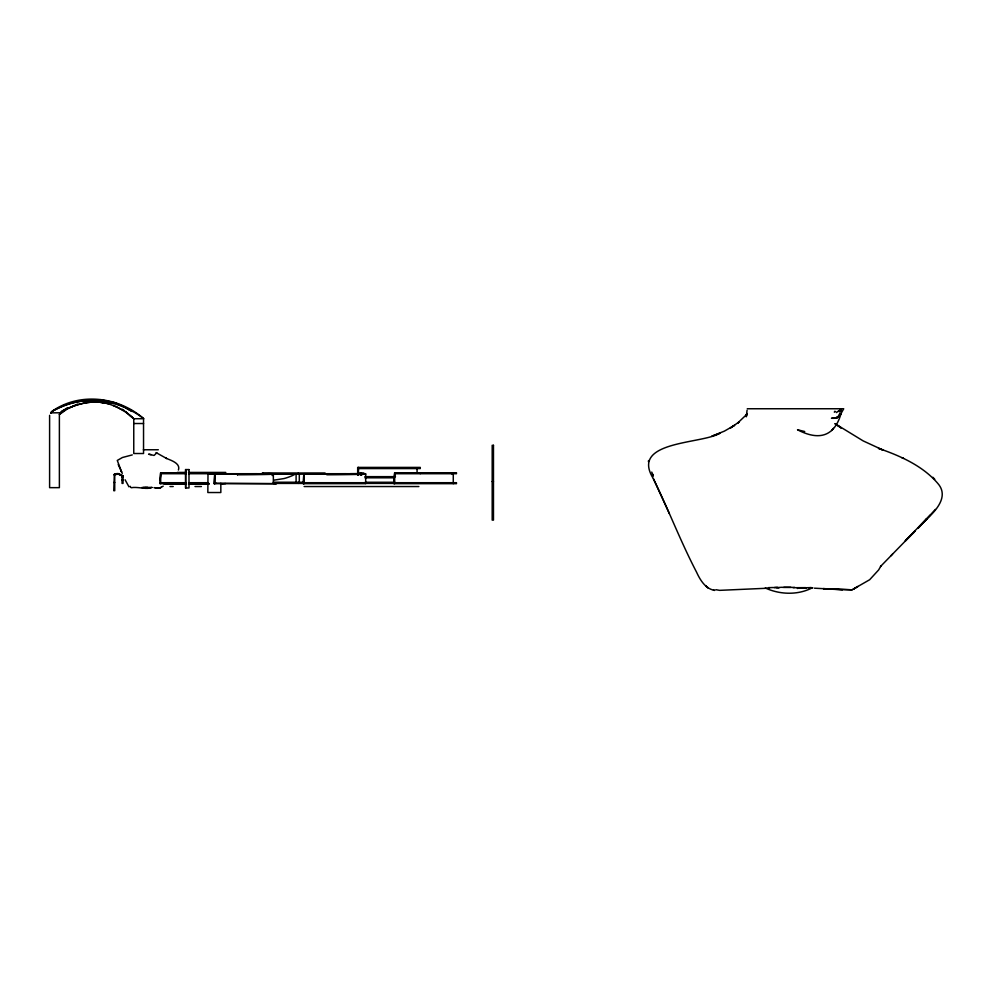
<?xml version="1.0" encoding="UTF-8"?>
<svg xmlns="http://www.w3.org/2000/svg" width="992" height="992" viewBox="0 0 992 992"><rect width="100%" height="100%" fill="white"/><g stroke="black" fill="none" stroke-linecap="round" stroke-linejoin="round"><path stroke-width="1.49" d="M303.85 482.707L303.862 473.717L365.676 473.717L365.676 483.674L303.081 483.674M358.447 475.304L358.521 467.406M214.594 483.674L214.743 473.717L213.95 483.352L216.268 483.352M303.726 483.674L303.862 473.717L303.081 483.352M118.222 464.529L121.582 471.87L117.279 460.449L122.413 457.51L132.271 454.906M746.902 414.234L737.465 423.249L739.3 421.811L730.298 428.036L734.638 425.283L724.309 431.173L711.896 436.17L720.056 433.157C701.914 444.329 629.424 440.448 653.418 478.801C668.695 510.099 680.549 541.434 696.582 572.21C700.141 579.985 705.535 589.037 714.786 590.389L713.521 590.19M186.186 472.75L160.679 472.75L160.493 476.346A107.657 2.368 -90 0 1 160.047 479.868L159.886 480.14M393.874 480.14L394.035 479.88A107.657 2.368 -90 0 0 394.481 476.346L394.667 473.717L456.469 473.717L456.469 472.75L394.667 472.75L394.481 475.379A107.657 2.368 90 0 1 394.035 478.913L393.874 483.674L456.469 483.674L456.469 482.707L393.874 482.707M237.497 473.717L237.41 474.92M747.075 410.229L746.257 416.801L747.224 413.59M648.545 460.548L648.408 461.739M50.753 412.858L61.008 412.771M836.492 412.622L836.789 411.99M156.798 452.811L154.095 455.44L148.589 454.2L151.144 454.621M272.23 475.59L273.346 473.717L269.39 473.618M361.733 474.957L362.464 473.717L357.678 473.01M178.436 470.01C180.842 463.19 170.525 460.164 165.652 458.118L166.619 458.478L156.066 452.6M747.249 413.652L745.724 415.921L747.36 413.602M804.71 431.52L797.518 429.772C818.326 440.646 834.322 437.298 841.129 413.28L840.187 415.003L843.733 408.754L747.261 408.754M834.942 411.184L834.334 412.064L835.078 411.829M831.668 430.503L833.379 428.346M926.64 519.027L920.539 525.363L926.64 519.027L926.181 519.535C935.964 510.744 949.394 496.273 937.676 483.278C922.622 465.744 900.054 455.774 878.49 448.359L883.078 450.083L863.176 440.907L835.165 423.77M149.346 487.568L150.474 487.593M801.077 588.157L805.492 587.648L793.141 587.71M930.31 515.046L905.894 540.07M935.394 509.417L918.232 528.091L927.136 518.531M841.055 410.403L839.827 411.618L840.708 410.849M926.702 519.039L919.088 526.802L923.837 522.015M272.242 474.883L273.346 473.717M361.361 474.883L362.464 473.717M907.01 538.991L913.942 532.183L880.499 566.494L881.107 565.688L878.627 569.954L869.649 579.737L852.091 589.806L823.298 588.628L833.776 589.298M890.828 555.88L892.552 554.119M913.582 532.506L908.176 537.949L911.14 534.961M911.797 534.366L914.587 531.687M811.555 587.624L806.608 587.723M59.297 414.321L67.58 407.923M715.84 589.694L719.634 590.352L769.544 588.132M59.309 414.569L67.63 408.704L77.599 404.079M147.672 487.481L150.152 487.605M810.935 587.624L810.315 588.07L812.795 587.797M838.029 411.482L840.174 410.155M218.178 473.457L219.282 472.75L219.282 473.717M452.166 473.457L453.27 472.75L453.27 483.674M452.166 474.424L453.27 473.717M155 487.729L160.096 487.928L163.209 486.154M160.27 487.841L161.336 487.208M852.922 589.409L857.981 586.421M61.888 411.209L66.786 408.282M853.604 589L855.997 587.574M52.006 411.32C79.943 391.741 118.718 396.75 143.766 418.723C118.011 398.511 80.625 393.911 52.204 411.345C66.092 403.682 82.038 399.23 97.985 400.557M150.511 487.481L151.987 487.394M151.813 487.494C146.456 489.899 137.838 486.44 131.192 487.729M811.964 587.971C797.779 595.262 779.762 594.704 765.303 587.971M296.1 482.707L296.1 473.717L292.578 475.503A54.114 54.039 90 0 1 284.01 478.566L274.263 480.103M840.36 411.147L841.179 410.725M837.583 411.705L839.579 410.688M62.161 411.32C76.26 403.558 93.26 399.305 109.07 404.004M62.161 411.283C75.032 404.352 90.074 400.061 104.706 402.95M804.921 588.281L806.459 588.256M160.096 487.928L155.794 487.779L158.05 487.94M799.465 587.909L797.345 588.417L800.085 587.946M144.361 487.394L143.716 487.419L145.316 487.394M774.256 587.686L781.956 587.289M852.091 589.806L831.705 589.149L842.382 589.88M783.779 587.289L790.798 587.314M85.808 401.128L88.127 400.793M768.354 587.661L769.767 587.574M141.806 487.531L142.699 487.568M774.392 587.413L777.443 587.338M143.555 487.444L142.848 487.456M773.636 587.524L770.238 587.599M147.994 487.407L145.427 487.419M794.691 587.388L782.49 587.4M261.169 473.68L269.142 473.618M350.3 473.68L358.273 473.618M257.027 473.717L244.23 473.767M346.158 473.717L333.982 473.767M125.81 412.226L133.759 418.723L143.542 418.723L143.542 453.518L133.759 453.518L133.759 418.723L125.513 411.457M133.759 423.522L143.542 423.522M143.369 449.76L158.323 449.76M358.472 468.571L420.273 468.571L420.273 467.406L357.678 467.406L357.678 475.304M177.221 472.428L186.484 472.428M188.802 472.428L225.705 472.428L225.705 473.717M188.74 472.75L222.481 472.75L222.481 473.717M360.629 473.01L363.841 473.01M416.206 473.01L420.273 473.01L420.273 473.668M160.679 473.717L186.186 473.717M188.74 473.717L296.1 473.717M207.836 474.139L220.832 474.139M271.858 474.164L325.041 474.164L325.041 473.01L262.446 473.01L262.446 473.668M360.629 474.164L363.494 474.164M214.743 474.201L276.545 473.717M303.85 474.201L365.676 474.201M364.895 476.656L395.461 476.656M122.053 476.991L123.02 476.991M122.053 477.14L123.02 477.14M365.006 477.809L393.626 477.809M122.053 479.979L123.02 479.979M492.193 481.591L493.47 481.591M273.271 482.261L304.308 482.261M365.267 482.261L394.766 482.261M113.77 482.472L114.737 482.472M159.886 482.707L186.186 482.707M188.74 482.707L208.456 482.707M273.792 482.707L299.299 482.707L299.299 473.717M303.081 482.707L365.676 482.707M214.743 483.191L276.545 483.674L213.95 483.674M303.85 483.191L365.676 483.191M273.321 483.414L304.308 483.414M365.267 483.414L394.766 483.414M186.223 483.674L159.886 483.674L160.047 478.913A107.657 2.368 90 0 0 160.493 475.379L160.679 472.75L160.679 483.674L160.729 482.707M188.74 483.674L209.002 483.674M163.953 483.997L186.484 483.997M188.802 483.997L209.3 483.997M220.559 483.997L225.705 483.588M170.004 486.539L173.216 486.539M194.99 486.539L201.413 486.539M304.122 486.539L418.872 486.539M145.7 487.394L147.176 487.394M809.881 587.636L810.774 587.661M814.42 588.182L827.898 588.926M154.02 487.667L156.228 487.816M100.031 399.64L115.283 402.764L132.308 410.8M776.612 587.723L778.931 587.996M125.81 412.226L117.589 407.315L109.07 404.004A41.54 34.298 5.7 0 0 95.753 402.02M111.302 403.409L103.986 401.202A39.048 33.195 -4.3 0 0 95.009 400.26M113.361 405.468L121.743 409.572M903.377 458.341L902.075 457.758L903.489 458.391M809.088 587.884L809.856 588.281M128.91 409.708L132.333 411.469L126.604 408.518M122.363 409.237L124.471 410.713M129.828 415.276L133.759 418.723M934.749 479.297L932.914 477.276M128.985 486.849L125.104 479.793M130.138 486.291L130.646 487.035M669.364 513.608L653.418 478.801M121.074 470.741L122.276 473.395M651.756 472.08L653.356 476.098L652.637 474.263M417.074 468.571L417.074 472.614M394.667 472.75L394.667 483.674M393.576 482.62L393.576 483.414M360.468 472.614L360.468 475.218M303.924 473.717L303.924 483.674M298.344 473.01L298.344 473.668M298.344 482.62L298.344 483.414M273.346 474.201L273.346 483.191M263.289 473.01L263.289 473.668M220.832 483.327L220.832 492.528L207.836 492.528L207.998 474.139M214.793 473.717L214.793 483.674M185.777 469.576L185.777 487.965M59.384 415.388L59.384 487.655L49.6 487.655L49.6 415.326M270.382 474.35A90.384 1.972 0.6 0 1 237.671 474.771M268.708 473.68A73.296 0.707 0.2 0 1 270.146 473.742M359.513 474.35A90.384 1.972 0.6 0 1 326.802 474.771M357.839 473.68A73.296 0.707 0.2 0 1 359.265 473.742M50.803 412.87A4.923 4.34 -6 0 1 51.559 411.742M60.624 412.858A5.431 4.762 -0.8 0 1 61.343 411.581M59.656 414.334A3.212 3.212 0 0 1 60.983 412.858M51.038 412.846A5.121 4.08 -6.2 0 1 51.77 411.767M61.653 411.668A3.931 3.075 -0.4 0 0 61.38 412.04A6.932 5.344 -3.2 0 0 60.946 412.759M839.926 413.292L839.827 413.366C840.435 417.818 834.731 418.587 831.47 418.264L837.397 417.483L836.541 417.731L837.868 417L835.971 418.24L838.786 416.045L838.228 416.603L839.926 413.292M915.008 530.98L905.274 541L915.008 530.98M840.757 409.783L839.468 410.663L840.782 409.808M114.353 474.374L113.77 490.718L114.737 490.718L114.737 474.697L117.651 473.878A5.171 5.059 -82.7 0 1 119.028 474.04L123.045 475.949L123.02 483.402L122.053 483.402L122.053 475.949L118.408 473.965A7.911 7.911 0 0 0 116.089 473.99L113.77 474.697L117.713 474.226A6.758 6.758 0 0 1 120.404 474.895L123.045 475.949L118.408 473.63A6.522 6.436 -90 0 0 116.672 473.63L114.353 474.374M841.253 410.539L840.36 410.948L841.253 410.539M493.47 445.309L492.193 445.309L492.193 520.106L493.47 520.106L493.47 445.309M188.988 469.576L185.504 469.576L185.504 487.965L188.988 487.965L188.988 469.576M841.117 427.912L835.276 423.844L841.117 427.912M708.028 587.772L705.833 586.086L708.028 587.772M118.06 463.574L118.06 463.574"/></g></svg>
